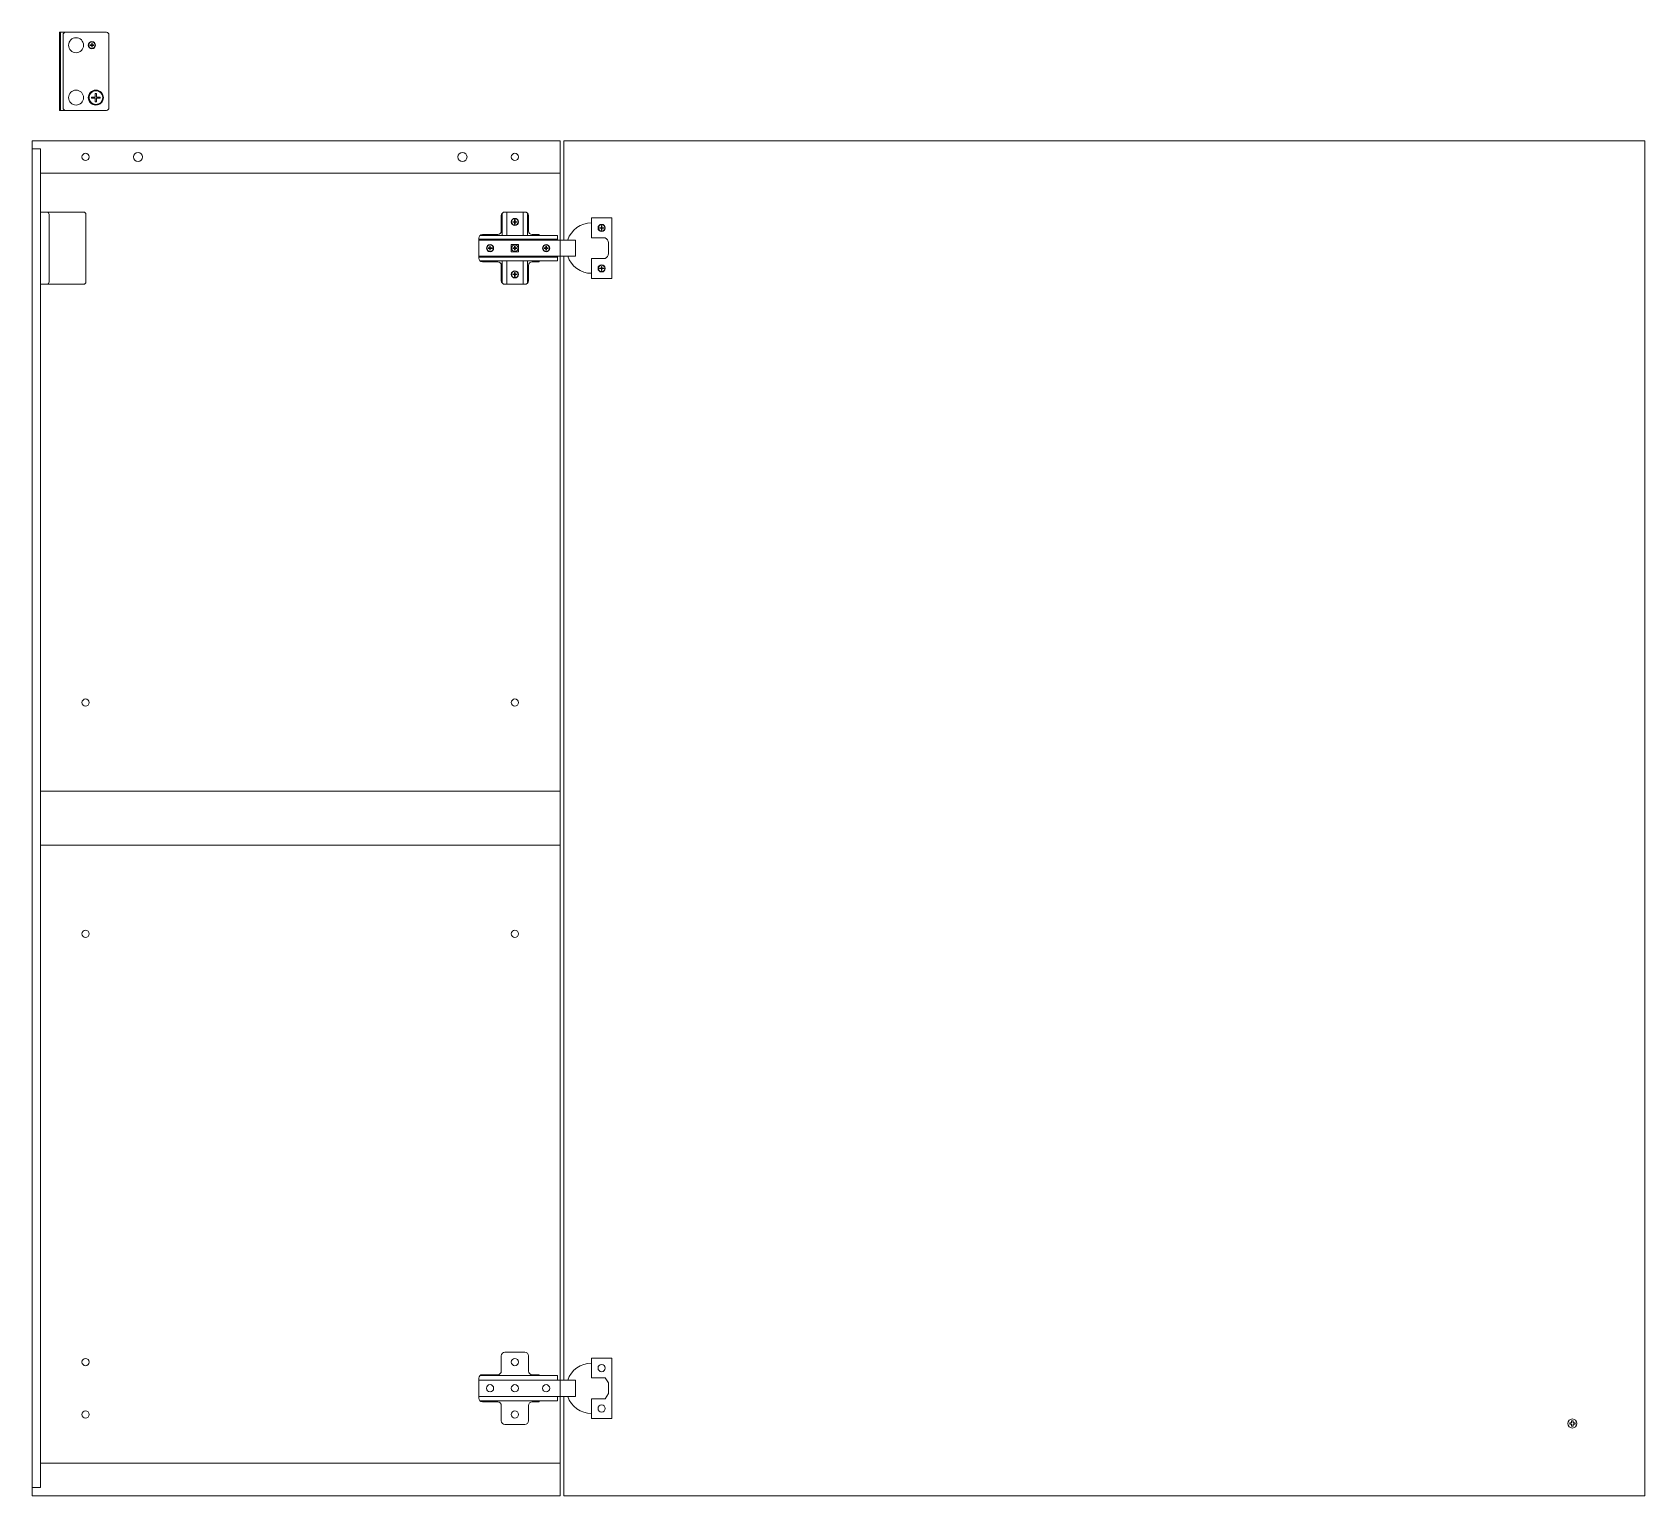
# Model space of a CAD drawing. Header units: centimetres. Extents: x -2268 to 3762, y -1681 to 1458.
# Drawn here: x 3006 to 3095.2, y -1292.1 to -1211.1 of the extents above; entities that cross this region are included whole.
import ezdxf

# ---------------------------------------------------------------- set-up
doc = ezdxf.new("R2010")
doc.units = ezdxf.units.CM
for name, color, linetype, lineweight in [('A-FURN_Num_Penna__252_Num_Penna__252_Num_Penna__3_Num_Penna__252_Num_Penna__252_Num_Penna__252_Num_Penna__252_Num_Penna__252_Num_Penna__252_Num_Penna__252_Num_Penna__252_Num_Penna__252_Num_Penna__252_Num_Penna__252_Num_Penna__5', 5, 'Continuous', 18), ('A-SECT-PATT_Num_Penna__6_Num_Penna__6_Num_Penna__6_Num_Penna__6_Num_Penna__6_Num_Penna__6_Num_Penna__6_Num_Penna__6_Num_Penna__6_Num_Penna__6_Num_Penna__6_Num_Penna__6_Num_Penna__6_Num_Penna__6', 6, 'Continuous', 18), ('INFO_Num_Penna__2_Num_Penna__2_Num_Penna__2_Num_Penna__2_Num_Penna__5', 5, 'Continuous', 18), ('PDF _Geometria_Num_Penna__5', 5, 'Continuous', 18), ('PDF16_Geometry_Num_Penna__6_Num_Penna__6_Num_Penna__6_Num_Penna__6_Num_Penna__6_Num_Penna__6_Num_Penna__6_Num_Penna__6_Num_Penna__6_Num_Penna__6_Num_Penna__6_Num_Penna__6_Num_Penna__6_Num_Penna__6', 6, 'Continuous', 18), ('PDF22_Geometry_Num_Penna__1_Num_Penna__255_Num_Penna__3_Num_Penna__3_Num_Penna__6', 6, 'Continuous', 18), ('PDF22_Geometry_Num_Penna__1_Num_Penna__255_Num_Penna__5_Num_Penna__5_Num_Penna__5', 5, 'Continuous', 18), ('VITE_Num_Penna__5', 5, 'Continuous', 18)]:
    doc.layers.add(name, color=color, linetype=linetype, lineweight=lineweight)

msp = doc.modelspace()

# ---------------------------------------------------------------- linework, layer by layer
at = {"layer": 'A-FURN_Num_Penna__252_Num_Penna__252_Num_Penna__3_Num_Penna__252_Num_Penna__252_Num_Penna__252_Num_Penna__252_Num_Penna__252_Num_Penna__252_Num_Penna__252_Num_Penna__252_Num_Penna__252_Num_Penna__252_Num_Penna__252_Num_Penna__5', "color": 5, "linetype": 'Continuous', "lineweight": 18}
for p, q in [((3032.5138, -1222.8218), (3032.9138, -1222.8218)), ((3032.5138, -1222.8218), (3032.5138, -1223.2218)), ((3032.9138, -1222.8218), (3032.9138, -1223.2218)), ((3035.2138, -1222.572), (3035.2138, -1223.4716)), ((3032.5138, -1223.2218), (3032.9138, -1223.2218)), ((3035.2138, -1286.5715), (3035.2138, -1285.6719))]:
    msp.add_line(p, q, dxfattribs=at)
for centre in [(3011.8638, -1217.9718), (3029.8138, -1217.9718)]:
    msp.add_circle(centre, 0.25, dxfattribs=at)
at = {"layer": 'A-SECT-PATT_Num_Penna__6_Num_Penna__6_Num_Penna__6_Num_Penna__6_Num_Penna__6_Num_Penna__6_Num_Penna__6_Num_Penna__6_Num_Penna__6_Num_Penna__6_Num_Penna__6_Num_Penna__6_Num_Penna__6_Num_Penna__6', "color": 6, "linetype": 'Continuous', "lineweight": 18}
msp.add_line((3006.4638, -1217.5218), (3006.4638, -1291.6218), dxfattribs=at)
at = {"layer": 'INFO_Num_Penna__2_Num_Penna__2_Num_Penna__2_Num_Penna__2_Num_Penna__5', "color": 5, "linetype": 'Continuous', "lineweight": 18}
for p, q in [((3007.5197, -1215.403), (3007.5197, -1211.0699)), ((3007.5197, -1211.0699), (3007.5699, -1211.0699)), ((3007.8589, -1211.0699), (3007.5699, -1211.0699)), ((3007.5699, -1211.0699), (3007.5699, -1215.403)), ((3007.7185, -1211.2219), (3007.7185, -1215.251)), ((3007.8589, -1211.0699), (3010.1122, -1211.0699)), ((3010.2525, -1215.251), (3010.2525, -1211.2219)), ((3009.3008, -1211.7734), (3009.2033, -1211.7734)), ((3009.2033, -1211.7734), (3009.2033, -1211.8035)), ((3009.3008, -1211.8035), (3009.2033, -1211.8035)), ((3009.3008, -1211.7734), (3009.3008, -1211.6759)), ((3009.3008, -1211.6759), (3009.3309, -1211.6759)), ((3009.3008, -1211.8035), (3009.3008, -1211.901)), ((3009.3309, -1211.901), (3009.3008, -1211.901)), ((3009.3309, -1211.7734), (3009.3309, -1211.6759)), ((3009.3309, -1211.7734), (3009.4285, -1211.7734)), ((3009.3309, -1211.8035), (3009.4285, -1211.8035)), ((3009.3309, -1211.8035), (3009.3309, -1211.901)), ((3009.4285, -1211.8035), (3009.4285, -1211.7734)), ((3009.5004, -1214.6572), (3009.2976, -1214.6572)), ((3009.2976, -1214.6572), (3009.2976, -1214.7197)), ((3009.5004, -1214.7197), (3009.2976, -1214.7197)), ((3009.5004, -1214.6572), (3009.5004, -1214.4544)), ((3009.5004, -1214.4544), (3009.5629, -1214.4544)), ((3009.5004, -1214.7197), (3009.5004, -1214.9225)), ((3009.5629, -1214.6572), (3009.5629, -1214.4544)), ((3009.5629, -1214.6572), (3009.7657, -1214.6572)), ((3009.5629, -1214.7197), (3009.7657, -1214.7197)), ((3009.5629, -1214.7197), (3009.5629, -1214.9225)), ((3009.7657, -1214.7197), (3009.7657, -1214.6572)), ((3007.5699, -1215.403), (3007.5197, -1215.403)), ((3007.5699, -1215.403), (3007.8589, -1215.403)), ((3007.8589, -1215.403), (3010.1122, -1215.403)), ((3009.5629, -1214.9225), (3009.5004, -1214.9225)), ((3006.4638, -1221.0214), (3008.857, -1221.0214)), ((3006.9434, -1221.1617), (3006.9434, -1224.8811)), ((3008.9866, -1224.8811), (3008.9866, -1221.1617)), ((3032.6988, -1221.5567), (3032.6012, -1221.5567)), ((3032.6012, -1221.5567), (3032.6012, -1221.5868)), ((3032.6988, -1221.5868), (3032.6012, -1221.5868)), ((3032.6988, -1221.5567), (3032.6988, -1221.4592)), ((3032.6988, -1221.4592), (3032.7288, -1221.4592)), ((3032.6988, -1221.5868), (3032.6988, -1221.6843)), ((3032.7288, -1221.6843), (3032.6988, -1221.6843)), ((3032.7288, -1221.5567), (3032.7288, -1221.4592)), ((3032.7288, -1221.5567), (3032.8264, -1221.5567)), ((3032.7288, -1221.5868), (3032.8264, -1221.5868)), ((3032.7288, -1221.5868), (3032.7288, -1221.6843)), ((3032.8264, -1221.5868), (3032.8264, -1221.5567)), ((3037.4972, -1221.8888), (3037.3997, -1221.8888)), ((3037.3997, -1221.8888), (3037.3997, -1221.9189)), ((3037.4972, -1221.9189), (3037.3997, -1221.9189)), ((3037.4972, -1221.8888), (3037.4972, -1221.7913)), ((3037.4972, -1221.7913), (3037.5273, -1221.7913)), ((3037.4972, -1221.9189), (3037.4972, -1222.0164)), ((3037.5273, -1222.0164), (3037.4972, -1222.0164)), ((3037.5273, -1221.8888), (3037.5273, -1221.7913)), ((3037.5273, -1221.8888), (3037.6248, -1221.8888)), ((3037.5273, -1221.9189), (3037.6248, -1221.9189)), ((3037.5273, -1221.9189), (3037.5273, -1222.0164)), ((3037.6248, -1221.9189), (3037.6248, -1221.8888)), ((3031.3229, -1223.0068), (3031.3229, -1222.9092)), ((3031.3229, -1222.9092), (3031.3529, -1222.9092)), ((3031.3529, -1223.0068), (3031.3529, -1222.9092)), ((3032.6988, -1223.0068), (3032.6988, -1222.9092)), ((3032.6988, -1222.9092), (3032.7288, -1222.9092)), ((3032.7288, -1223.0068), (3032.7288, -1222.9092)), ((3034.4239, -1223.0068), (3034.4239, -1222.9092)), ((3034.4239, -1222.9092), (3034.454, -1222.9092)), ((3034.454, -1223.0068), (3034.454, -1222.9092)), ((3031.3229, -1223.0068), (3031.2253, -1223.0068)), ((3031.2253, -1223.0068), (3031.2253, -1223.0368)), ((3031.3229, -1223.0368), (3031.2253, -1223.0368)), ((3031.3229, -1223.0368), (3031.3229, -1223.1344)), ((3031.3529, -1223.1344), (3031.3229, -1223.1344)), ((3031.3529, -1223.0068), (3031.4505, -1223.0068)), ((3031.3529, -1223.0368), (3031.4505, -1223.0368)), ((3031.3529, -1223.0368), (3031.3529, -1223.1344)), ((3031.4505, -1223.0368), (3031.4505, -1223.0068)), ((3032.6988, -1223.0068), (3032.6012, -1223.0068)), ((3032.6012, -1223.0068), (3032.6012, -1223.0368)), ((3032.6988, -1223.0368), (3032.6012, -1223.0368)), ((3032.6988, -1223.0368), (3032.6988, -1223.1344)), ((3032.7288, -1223.1344), (3032.6988, -1223.1344)), ((3032.7288, -1223.0068), (3032.8264, -1223.0068)), ((3032.7288, -1223.0368), (3032.8264, -1223.0368)), ((3032.7288, -1223.0368), (3032.7288, -1223.1344)), ((3032.8264, -1223.0368), (3032.8264, -1223.0068)), ((3034.4239, -1223.0068), (3034.3264, -1223.0068)), ((3034.3264, -1223.0068), (3034.3264, -1223.0368)), ((3034.4239, -1223.0368), (3034.3264, -1223.0368)), ((3034.4239, -1223.0368), (3034.4239, -1223.1344)), ((3034.454, -1223.1344), (3034.4239, -1223.1344)), ((3034.454, -1223.0068), (3034.5515, -1223.0068)), ((3034.454, -1223.0368), (3034.5515, -1223.0368)), ((3034.454, -1223.0368), (3034.454, -1223.1344)), ((3034.5515, -1223.0368), (3034.5515, -1223.0068)), ((3032.6988, -1224.4567), (3032.6012, -1224.4567)), ((3032.6012, -1224.4567), (3032.6012, -1224.4868)), ((3032.6988, -1224.4868), (3032.6012, -1224.4868)), ((3032.6988, -1224.4567), (3032.6988, -1224.3592)), ((3032.6988, -1224.3592), (3032.7288, -1224.3592)), ((3032.6988, -1224.4868), (3032.6988, -1224.5843)), ((3032.7288, -1224.5843), (3032.6988, -1224.5843)), ((3032.7288, -1224.4567), (3032.7288, -1224.3592)), ((3032.7288, -1224.4567), (3032.8264, -1224.4567)), ((3032.7288, -1224.4868), (3032.8264, -1224.4868)), ((3032.7288, -1224.4868), (3032.7288, -1224.5843)), ((3032.8264, -1224.4868), (3032.8264, -1224.4567)), ((3037.4972, -1224.1247), (3037.3997, -1224.1247)), ((3037.3997, -1224.1247), (3037.3997, -1224.1547)), ((3037.4972, -1224.1547), (3037.3997, -1224.1547)), ((3037.4972, -1224.1247), (3037.4972, -1224.0271)), ((3037.4972, -1224.0271), (3037.5273, -1224.0271)), ((3037.4972, -1224.1547), (3037.4972, -1224.2523)), ((3037.5273, -1224.2523), (3037.4972, -1224.2523)), ((3037.5273, -1224.1247), (3037.5273, -1224.0271)), ((3037.5273, -1224.1247), (3037.6248, -1224.1247)), ((3037.5273, -1224.1547), (3037.6248, -1224.1547)), ((3037.5273, -1224.1547), (3037.5273, -1224.2523)), ((3037.6248, -1224.1547), (3037.6248, -1224.1247)), ((3006.4638, -1225.0214), (3008.857, -1225.0214))]:
    msp.add_line(p, q, dxfattribs=at)
for centre, radius in [((3008.4358, -1211.7885), 0.4158), ((3009.3159, -1211.7885), 0.2), ((3009.3159, -1211.7885), 0.1816), ((3008.4358, -1214.6885), 0.4158), ((3009.5316, -1214.6885), 0.4158), ((3009.5316, -1214.6885), 0.3815), ((3009.5316, -1214.6885), 0.3776), ((3032.7138, -1221.5718), 0.1816), ((3037.5123, -1221.9039), 0.1816), ((3031.3379, -1223.0218), 0.1816), ((3032.7138, -1223.0218), 0.1816), ((3034.439, -1223.0218), 0.1816), ((3032.7138, -1224.4718), 0.1816), ((3037.5123, -1224.1397), 0.1816)]:
    msp.add_circle(centre, radius, dxfattribs=at)
for centre, radius, start, end in [((3007.8722, -1211.2231), 0.1537, 94.974101, 179.561687), ((3010.0988, -1211.2231), 0.1537, 0.438313, 85.025899), ((3007.8722, -1215.2498), 0.1537, 180.438313, 265.025899), ((3010.0988, -1215.2498), 0.1537, 274.974101, 359.561687), ((3006.8015, -1221.1628), 0.1419, 0.438313, 85.025899), ((3008.8447, -1221.1628), 0.1419, 0.438313, 85.025899), ((3006.8015, -1224.88), 0.1419, 274.974101, 359.561687), ((3008.8447, -1224.88), 0.1419, 274.974101, 359.561687)]:
    msp.add_arc(centre, radius, start, end, dxfattribs=at)
at = {"layer": 'PDF _Geometria_Num_Penna__5', "color": 5, "linetype": 'Continuous', "lineweight": 18, "flags": 128}
for points in [[(3034.0633, -1222.3232), (3034.0633, -1222.2703), (3033.6653, -1222.2703, -0.4142136), (3033.4653, -1222.0703), (3033.4653, -1221.2214, 0.4142136), (3033.2653, -1221.0214), (3032.1624, -1221.0214, 0.4142136), (3031.9624, -1221.2214), (3031.9624, -1222.0703, -0.4142136), (3031.7624, -1222.2703), (3030.9135, -1222.2703, 0.4142136), (3030.7135, -1222.4703), (3030.7135, -1223.5732, 0.4142136), (3030.9135, -1223.7732), (3031.7624, -1223.7732, -0.4142136), (3031.9624, -1223.9732), (3031.9624, -1224.8221, 0.4142136), (3032.1624, -1225.0221), (3033.2653, -1225.0221, 0.4142136), (3033.4653, -1224.8221), (3033.4653, -1223.9732, -0.4142136), (3033.6653, -1223.7732), (3034.0633, -1223.7732), (3034.0633, -1223.7203)], [(3038.0745, -1221.3495), (3038.0745, -1224.694), (3036.9579, -1224.694), (3036.9579, -1223.5986), (3037.7041, -1223.5986, 0.1971539), (3037.8946, -1223.3181)], [(3037.8946, -1222.7254, 0.1948743), (3037.7041, -1222.4449), (3036.9579, -1222.4449), (3036.9579, -1221.3495), (3038.0745, -1221.3495)], [(3034.0633, -1286.8203), (3034.0633, -1286.8732), (3033.6653, -1286.8732, 0.4142136), (3033.4653, -1287.0732), (3033.4653, -1287.9221, -0.4142136), (3033.2653, -1288.1221), (3032.1624, -1288.1221, -0.4142136), (3031.9624, -1287.9221), (3031.9624, -1287.0732, 0.4142136), (3031.7624, -1286.8732), (3030.9135, -1286.8732, -0.4142136), (3030.7135, -1286.6732), (3030.7135, -1285.5703, -0.4142136), (3030.9135, -1285.3703), (3031.7624, -1285.3703, 0.4142136), (3031.9624, -1285.1703), (3031.9624, -1284.3214, -0.4142136), (3032.1624, -1284.1214), (3033.2653, -1284.1214, -0.4142136), (3033.4653, -1284.3214), (3033.4653, -1285.1703, 0.4142136), (3033.6653, -1285.3703), (3034.0633, -1285.3703), (3034.0633, -1285.4232)]]:
    msp.add_lwpolyline(points, format="xyb", dxfattribs=at)
for points in [[(3032.0153, -1221.0859), (3032.0153, -1222.3232)], [(3032.264, -1221.0214), (3032.264, -1222.3232)], [(3033.1636, -1222.3232), (3033.1636, -1221.0214)], [(3033.4123, -1222.3232), (3033.4123, -1221.0859)], [(3035.0634, -1222.522), (3030.7135, -1222.522)], [(3030.7135, -1223.4716), (3035.0634, -1223.4716), (3036.0636, -1223.4716), (3036.0636, -1222.572), (3035.0634, -1222.572), (3030.7135, -1222.572)], [(3035.0634, -1222.3232), (3030.7779, -1222.3232)], [(3035.0634, -1222.572), (3035.0634, -1222.3232)], [(3037.8946, -1223.3181), (3037.8946, -1223.0218), (3037.8946, -1222.7254)], [(3030.7135, -1223.5216), (3035.0634, -1223.5216)], [(3030.7779, -1223.7203), (3032.0153, -1223.7203)], [(3032.0153, -1223.7203), (3035.0634, -1223.7203), (3035.0634, -1223.4716)], [(3032.0153, -1223.7203), (3032.0153, -1224.9577)], [(3032.264, -1223.7203), (3032.264, -1225.0221)], [(3033.1636, -1225.0221), (3033.1636, -1223.7203)], [(3033.4123, -1224.9576), (3033.4123, -1223.7203)], [(3038.0745, -1287.794), (3038.0745, -1284.4495), (3036.9579, -1284.4495), (3036.9579, -1285.5449), (3037.7041, -1285.5449), (3037.8946, -1285.8254), (3037.8946, -1286.1217), (3037.8946, -1286.4181)], [(3030.7135, -1285.6719), (3035.0634, -1285.6719), (3036.0636, -1285.6719), (3036.0636, -1286.5715), (3035.0634, -1286.5715), (3030.7135, -1286.5715)], [(3030.7779, -1285.4232), (3035.0634, -1285.4232), (3035.0634, -1285.6719)], [(3035.0634, -1286.8203), (3030.7779, -1286.8203)], [(3035.0634, -1286.5715), (3035.0634, -1286.8203)], [(3037.8946, -1286.4181), (3037.7041, -1286.6986), (3036.9579, -1286.6986), (3036.9579, -1287.794), (3038.0745, -1287.794)]]:
    msp.add_lwpolyline(points, dxfattribs=at)
at = {"layer": 'PDF _Geometria_Num_Penna__5', "color": 5, "linetype": 'Continuous', "lineweight": 18}
for centre, radius, start, end in [((3036.9552, -1223.0191), 1.3944, 90.001281, 161.159518), ((3036.9552, -1223.0193), 1.3942, 198.835553, 270.003648), ((3036.9552, -1286.1242), 1.3942, 89.996352, 161.164447), ((3036.9552, -1286.1244), 1.3944, 198.840482, 269.998719)]:
    msp.add_arc(centre, radius, start, end, dxfattribs=at)
at = {"layer": 'PDF16_Geometry_Num_Penna__6_Num_Penna__6_Num_Penna__6_Num_Penna__6_Num_Penna__6_Num_Penna__6_Num_Penna__6_Num_Penna__6_Num_Penna__6_Num_Penna__6_Num_Penna__6_Num_Penna__6_Num_Penna__6_Num_Penna__6', "color": 6, "linetype": 'Continuous', "lineweight": 18}
for p, q in [((3006.0138, -1291.6218), (3006.0138, -1217.0718)), ((3006.0138, -1217.0718), (3035.2138, -1217.0718)), ((3006.0138, -1217.5218), (3006.0138, -1217.0718)), ((3006.0138, -1217.5218), (3006.4638, -1217.5218)), ((3035.2138, -1217.0718), (3035.2138, -1222.572)), ((3035.4138, -1217.0718), (3095.2138, -1217.0718)), ((3035.4138, -1217.0718), (3035.4138, -1222.572)), ((3035.4138, -1217.0718), (3037.0138, -1217.0718)), ((3095.2138, -1217.0718), (3095.2138, -1292.0718)), ((3006.4638, -1218.8718), (3035.2138, -1218.8718)), ((3035.2138, -1223.4716), (3035.2138, -1292.0718)), ((3035.4138, -1223.4716), (3035.4138, -1285.6719)), ((3035.4138, -1286.5715), (3035.4138, -1292.0718)), ((3006.4638, -1290.2718), (3035.2138, -1290.2718)), ((3006.4638, -1291.6218), (3006.4638, -1290.2718)), ((3006.0138, -1292.0718), (3006.0138, -1291.6218)), ((3006.0138, -1291.6218), (3006.4638, -1291.6218)), ((3006.0138, -1292.0718), (3035.2138, -1292.0718)), ((3035.4138, -1292.0718), (3095.2138, -1292.0718)), ((3035.4138, -1292.0718), (3037.0138, -1292.0718))]:
    msp.add_line(p, q, dxfattribs=at)
at = {"layer": 'PDF22_Geometry_Num_Penna__1_Num_Penna__255_Num_Penna__3_Num_Penna__3_Num_Penna__6', "color": 6, "linetype": 'Continuous', "lineweight": 18}
for p, q in [((3035.2138, -1253.0718), (3006.4638, -1253.0718)), ((3035.2138, -1256.0718), (3006.4638, -1256.0718))]:
    msp.add_line(p, q, dxfattribs=at)
at = {"layer": 'PDF22_Geometry_Num_Penna__1_Num_Penna__255_Num_Penna__5_Num_Penna__5_Num_Penna__5', "color": 5, "linetype": 'Continuous', "lineweight": 18}
for centre in [(3008.9638, -1217.9718), (3032.7138, -1217.9718), (3032.7138, -1221.5718), (3037.5123, -1221.9039), (3031.3379, -1223.0218), (3034.439, -1223.0218), (3032.7138, -1224.4718), (3037.5123, -1224.1397), (3008.9638, -1248.1718), (3032.7138, -1248.1718), (3008.9638, -1260.9718), (3032.7138, -1260.9718), (3008.9638, -1284.6718), (3032.7138, -1284.6718), (3037.5123, -1285.0038), (3031.3379, -1286.1217), (3032.7138, -1286.1217), (3034.439, -1286.1217), (3037.5123, -1287.2396), (3008.9638, -1287.5718), (3032.7138, -1287.5718)]:
    msp.add_circle(centre, 0.2, dxfattribs=at)
at = {"layer": 'VITE_Num_Penna__5', "color": 5, "linetype": 'Continuous', "lineweight": 18}
for p, q in [((3091.1693, -1288.0358), (3091.0685, -1288.0358)), ((3091.0685, -1288.0358), (3091.0685, -1288.1078)), ((3091.1693, -1288.0358), (3091.1693, -1287.9278)), ((3091.1693, -1287.9278), (3091.2125, -1287.9278)), ((3091.2125, -1287.9278), (3091.2485, -1287.9278)), ((3091.2485, -1287.9278), (3091.2485, -1288.0358)), ((3091.3565, -1288.0358), (3091.2485, -1288.0358)), ((3091.3565, -1288.0718), (3091.3565, -1288.0358)), ((3091.0685, -1288.1078), (3091.1693, -1288.1078)), ((3091.1693, -1288.2158), (3091.1693, -1288.1078)), ((3091.2485, -1288.2158), (3091.1693, -1288.2158)), ((3091.2485, -1288.1078), (3091.2485, -1288.2158)), ((3091.2485, -1288.1078), (3091.3565, -1288.1078)), ((3091.3565, -1288.1078), (3091.3565, -1288.0538))]:
    msp.add_line(p, q, dxfattribs=at)
msp.add_circle((3091.2125, -1288.0718), 0.25, dxfattribs=at)

doc.saveas('drawing.dxf')
